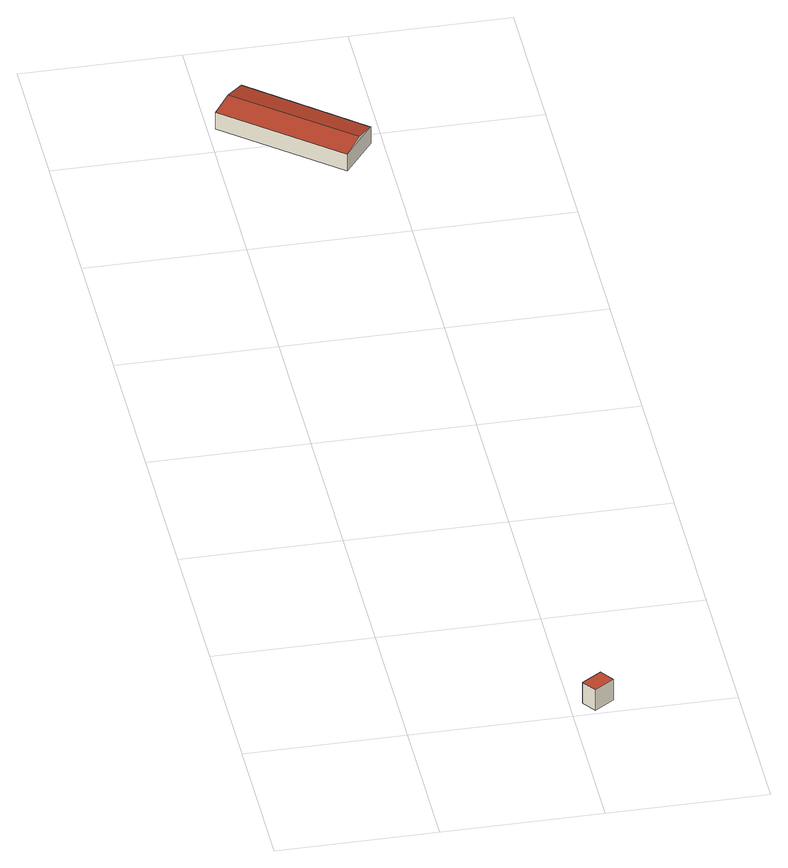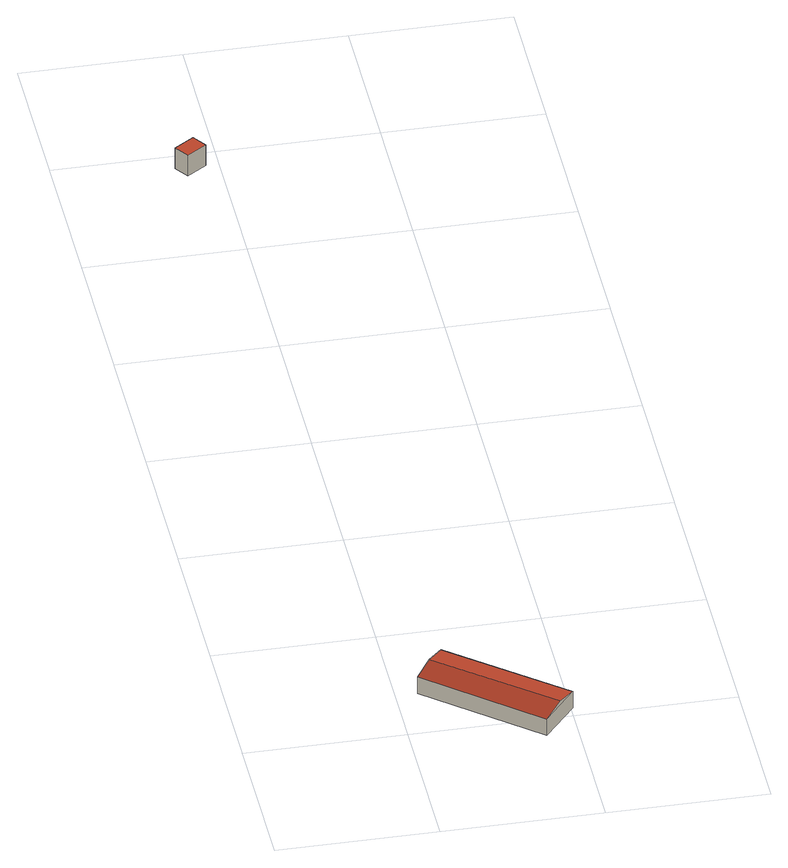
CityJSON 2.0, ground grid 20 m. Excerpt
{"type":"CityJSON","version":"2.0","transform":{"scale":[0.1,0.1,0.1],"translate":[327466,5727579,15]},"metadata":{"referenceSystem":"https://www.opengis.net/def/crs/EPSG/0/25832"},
"CityObjects":{
"building1":{"type":"Building","attributes":{"Geometrietyp2DReferenz":"3000","Gemeindeschluessel":"05170048","function":"31001_2723","roofType":"9999","measuredHeight":3},"geometry":[{"type":"Solid","lod":"2","boundaries":[[[[0,1,2,3]],[[1,4,5,2]],[[0,6,4,1]],[[3,7,6,0]],[[2,5,7,3]],[[4,6,7,5]]]],"semantics":{"surfaces":[{"type":"RoofSurface"},{"type":"WallSurface"},{"type":"GroundSurface"}],"values":[[0,1,1,1,1,2]]}}]},
"building2":{"type":"Building","attributes":{"Geometrietyp2DReferenz":"3000","Gemeindeschluessel":"05170048","function":"31001_1312","roofType":"3100","measuredHeight":2.98},"geometry":[{"type":"Solid","lod":"2","boundaries":[[[[8,9,10,11]],[[12,13,9,8]],[[14,15,13,12]],[[11,10,15,14]],[[8,16,12]],[[14,17,11]],[[11,17,16,8]],[[12,16,17,14]],[[9,13,15,10]]]],"semantics":{"surfaces":[{"type":"WallSurface"},{"type":"RoofSurface"},{"type":"GroundSurface"}],"values":[[0,0,0,0,0,0,1,1,2]]}}]}
},
"vertices":[
[228,6,38],[253,23,38],[241,41,38],[216,24,38],[253,23,8],[241,41,8],[228,6,8],[216,24,8],
[3,1215,55],[3,1215,31],[141,1102,31],[141,1102,55],[44,1264,55],[44,1264,31],[179,1151,55],[179,1151,31],[23,1239,61],[160,1127,61]
]}
